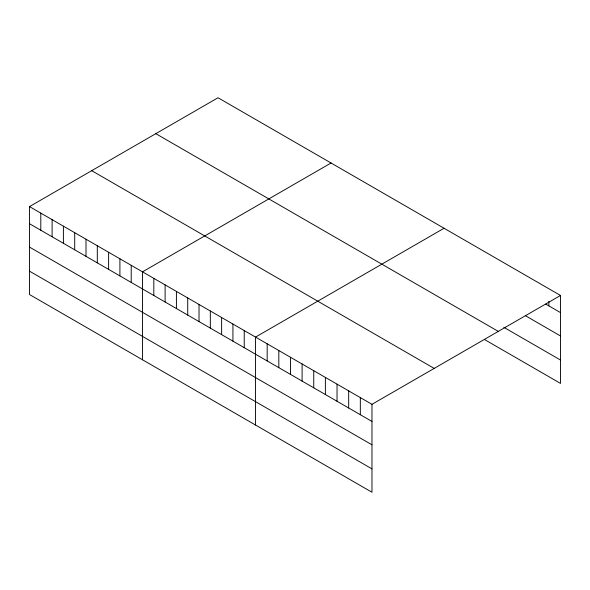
<?xml version="1.0" encoding="UTF-8"?>
<svg xmlns="http://www.w3.org/2000/svg" width="590" height="590" viewBox="0 0 590 590"><rect width="100%" height="100%" fill="white"/><g stroke="black" fill="none" stroke-linecap="round" stroke-linejoin="round"><path stroke-width="0.89" d="M29.5 206.596L371.973 404.32L371.973 492.252L29.5 294.528L29.5 206.596L218.027 97.748L560.5 295.472L560.5 383.404L484.427 339.479M331.042 163.002L142.515 271.843L142.515 359.775M444.064 228.249L255.529 337.096L255.529 425.021M371.973 404.32L560.5 295.472M545.75 304.079L560.5 312.597M525.565 315.79L560.5 335.961M503.831 327.317L560.5 360.033M155.812 133.672L498.285 331.396M91.716 170.68L434.188 368.403M29.5 223.713L371.973 421.437M29.5 247.085L371.973 444.808M29.5 271.157L371.973 468.88M548.855 301.365L548.855 305.871M360.328 397.601L360.328 414.718M348.683 390.875L348.683 407.992M337.038 384.156L337.038 401.274M325.392 377.43L325.392 394.548M313.747 370.704L313.747 387.829M302.11 363.986L302.11 381.103M290.464 357.26L290.464 374.385M278.819 350.541L278.819 367.659M267.174 343.815L267.174 360.94M244.231 330.57L244.231 347.687M232.925 324.043L232.925 341.168M221.626 317.523L221.626 334.641M210.328 310.996L210.328 328.114M199.022 304.469L199.022 321.587M187.723 297.943L187.723 315.067M176.417 291.423L176.417 308.541M165.119 284.896L165.119 302.014M153.82 278.369L153.82 295.487M131.216 265.323L131.216 282.44M119.91 258.796L119.91 275.913M108.612 252.269L108.612 269.394M97.306 245.75L97.306 262.867M86.007 239.223L86.007 256.34M74.709 232.696L74.709 249.813M63.403 226.169L63.403 243.294M52.104 219.65L52.104 236.767M40.799 213.123L40.799 230.24"/></g></svg>
